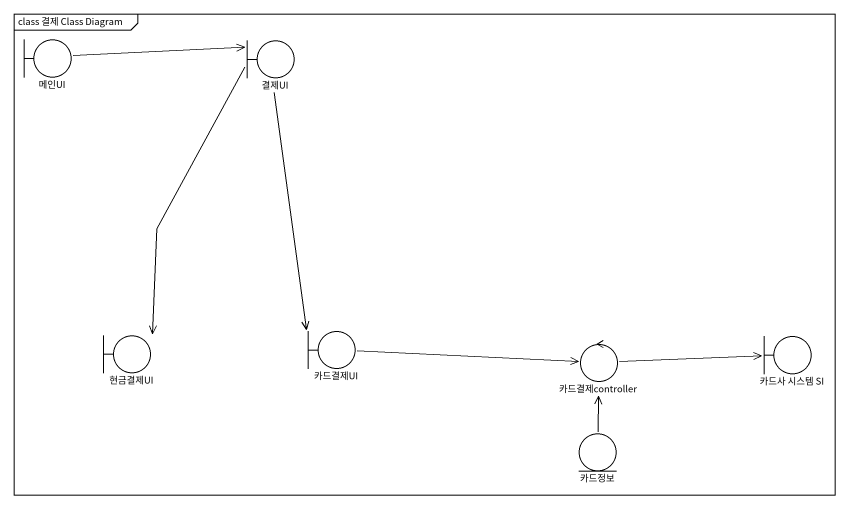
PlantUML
@startuml
mainframe class 결제 Class Diagram
boundary 메인UI
boundary 결제UI
boundary 현금결제UI
boundary 카드결제UI
control 카드결제controller
boundary "카드사 시스템 SI" as 카드사_시스템_SI
entity 카드정보
메인UI -right-> 결제UI
결제UI --> 현금결제UI
결제UI --> 카드결제UI
카드결제UI -right-> 카드결제controller
카드결제controller -right-> 카드사_시스템_SI
카드정보 -up-> 카드결제controller
@enduml
